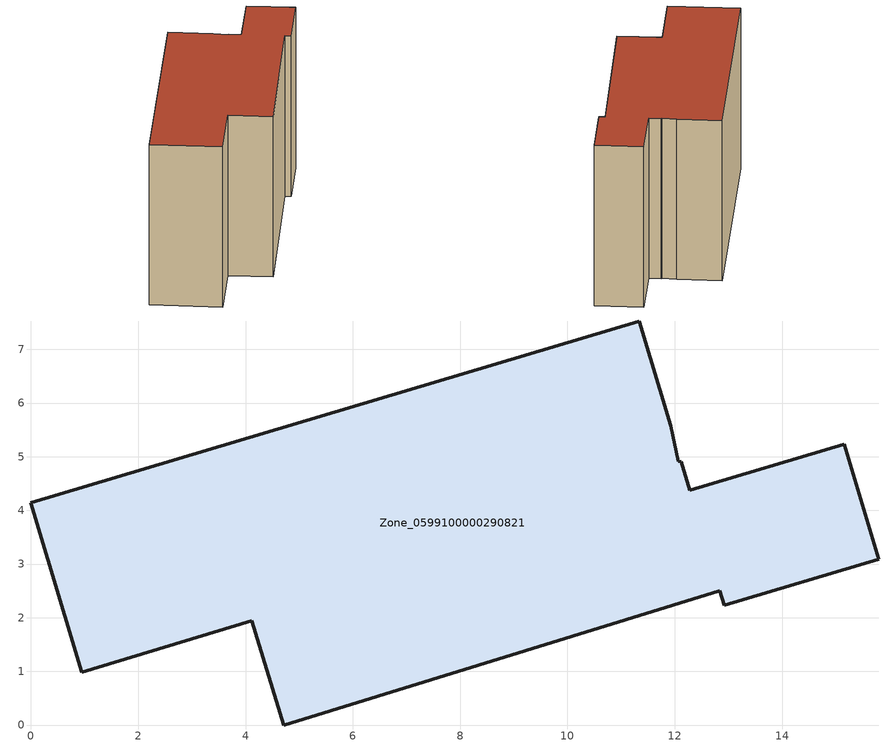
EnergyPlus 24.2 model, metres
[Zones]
Zone_0599100000290821
 floor ground (C_G): 15.16,5.23 15.8,3.09 12.92,2.23 12.84,2.5 4.71,0 4.12,1.94 0.95,0.98 0,4.14 11.34,7.53 11.92,5.57 12.06,4.92 12.12,4.91 12.28,4.37 z0
 wall outside (C_F): 15.8,3.09 15.16,5.23 12.28,4.37 12.12,4.91 12.06,4.92 11.92,5.57 11.34,7.53 0,4.14 0.95,0.98 4.12,1.94 4.71,0 12.84,2.5 12.92,2.23 15.8,3.09 z0:7.9
 roof outside (C_R): 12.12,4.91 12.06,4.92 11.92,5.57 11.34,7.53 0,4.14 0.95,0.98 4.12,1.94 4.71,0 12.84,2.5 12.92,2.23 15.8,3.09 15.16,5.23 12.28,4.37 z7.9
[BUILDING]
Pand.0599100000290821: North Axis=0; Terrain=City; Loads Convergence Tolerance Value=0.04; Temperature Convergence Tolerance Value=0.4; Solar Distribution=FullExterior; Maximum Number of Warmup Days=25; Minimum Number of Warmup Days=1
[Site:Location]
Rotterdam.The.Hague.AP_ZH_NLD Design_Conditions: Latitude=51.96; Longitude=4.45; Time Zone=1; Elevation=-4.5
[SITE:GROUNDTEMPERATURE:BUILDINGSURFACE]
18, 18, 18, 18, 18, 18, 18, 18, 18, 18, 18, 18
[MATERIAL] Thermal Absorptance=0.9; Solar Absorptance=0.7; Visible Absorptance=0.7
Name | Roughness | Thickness | Conductivity | Density | Specific Heat
G.TI.1975-1991 | MediumSmooth | 0.15 | 0.288461 | 540 | 1210
F.TI.1975-1991 | Rough | 0.3 | 0.230769 | 1920 | 840
R.TI.1975-1991 | MediumRough | 0.2 | 0.153846 | 1500 | 1000
[CONSTRUCTION]
C_G: G.TI.1975-1991
C_F: F.TI.1975-1991
C_R: R.TI.1975-1991
[ZONE]
Zone_0599100000290821: Type=1; Multiplier=1; Ceiling Height=Autocalculate; Volume=Autocalculate; Floor Area=autocalculate; Part of Total Floor Area=Yes
[ZONEINFILTRATION:DESIGNFLOWRATE]
Infil_Zone_0599100000290821: Zone or ZoneList or Space or SpaceList=Zone_0599100000290821; Schedule=AlwaysOn; Design Flow Rate Calculation Method=Flow/Area; Flow Rate per Floor Area=0.003; Constant Term Coefficient=1; Temperature Term Coefficient=0; Velocity Term Coefficient=0; Velocity Squared Term Coefficient=0
[HVACTEMPLATE:ZONE:IDEALLOADSAIRSYSTEM]
Zone_0599100000290821: Maximum Heating Supply Air Temperature=50; Minimum Cooling Supply Air Temperature=13; Maximum Heating Supply Air Humidity Ratio=0.0156; Minimum Cooling Supply Air Humidity Ratio=0.0077; Heating Limit=NoLimit; Cooling Limit=NoLimit; Dehumidification Control Type=ConstantSensibleHeatRatio; Cooling Sensible Heat Ratio=0.7; Dehumidification Setpoint=60; Humidification Control Type=None; Humidification Setpoint=30; Outdoor Air Method=None; Outdoor Air Flow Rate per Person=0.00944; Outdoor Air Flow Rate per Zone Floor Area=0; Outdoor Air Flow Rate per Zone=0; Demand Controlled Ventilation Type=None; Outdoor Air Economizer Type=NoEconomizer; Heat Recovery Type=None; Sensible Heat Recovery Effectiveness=0.7; Latent Heat Recovery Effectiveness=0.65
[ZONECONTROL:THERMOSTAT]
ThermostatControl_Zone_0599100000290821: Zone or ZoneList=Zone_0599100000290821; Control Type Schedule=DualSetpointControlType; Control 1=Thermostat_Zone_0599100000290821; Temperature Difference Between Cutout And Setpoint=0
[THERMOSTATSETPOINT:DUALSETPOINT]
Thermostat_Zone_0599100000290821: Heating Setpoint Temperature Schedule=HeatingSetpoint_Zone_0599100000290821; Cooling Setpoint Temperature Schedule=CoolingSetpoint_Zone_0599100000290821
[SCHEDULE:COMPACT]
HeatingSetpoint_Zone_0599100000290821: Through: 12/31, For: AllDays, Until: 24:00, 21
CoolingSetpoint_Zone_0599100000290821: Through: 12/31, For: AllDays, Until: 24:00, 24
DualSetpointControlType: Through: 12/31, For: AllDays, Until: 24:00, 4
AlwaysOn: Through: 12/31, For: AllDays, Until: 24:00, 1
